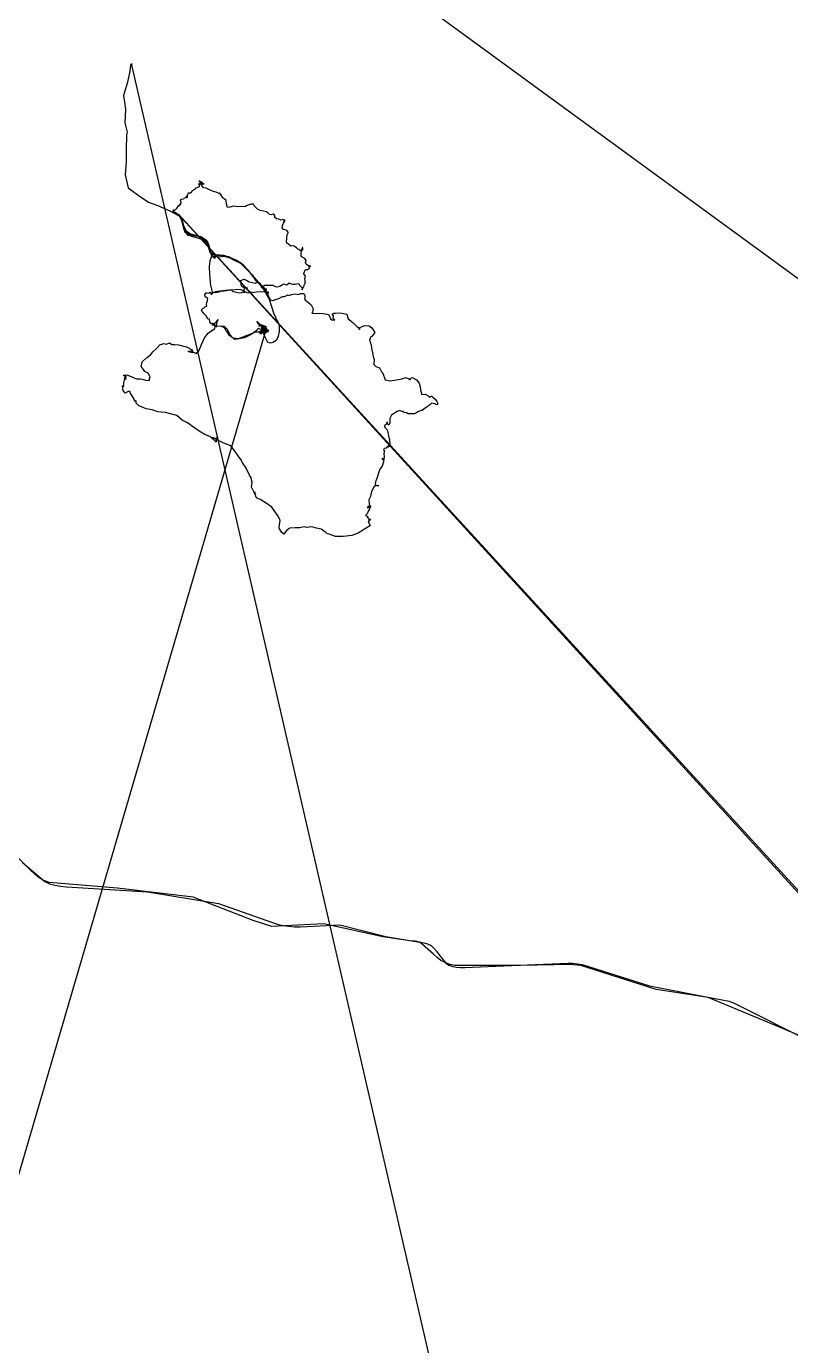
# Model space of a CAD drawing. Extents: x 533996 to 558759, y 1823984 to 1869097.
# Drawn here: x 538545 to 540857, y 1849236 to 1853228 of the extents above; entities that cross this region are included whole.
import ezdxf

# ---------------------------------------------------------------- set-up
doc = ezdxf.new("R2010")
doc.units = 0
for name, color, linetype in [('Default', 7, 'Continuous'), ('Unknown Line Type', 7, 'Continuous'), ('Unknown Point Feature', 7, 'Continuous')]:
    doc.layers.add(name, color=color, linetype=linetype)

# ---------------------------------------------------------------- blocks, each defined once
blk = doc.blocks.new('POINT_DISPLAY')
at = {"layer": 'Default'}
blk.add_line((0, 0), (0, 0), dxfattribs=at)

msp = doc.modelspace()

# ---------------------------------------------------------------- linework, layer by layer
at = {"layer": 'Unknown Line Type'}
for points in [[(536144.3, 1855925), (550089.9, 1845735.2)], [(543099.8, 1834716.4), (538863.4, 1853115), (538863.8, 1853113.1), (538860.3, 1853110.5), (538860.1, 1853109.6), (538858.1, 1853092.4), (538851, 1853058.6), (538839.1, 1853018.4), (538844.8, 1852976.9), (538843.5, 1852936.2), (538849.7, 1852908.1), (538848.3, 1852900.1), (538846.9, 1852853.3), (538847, 1852817.2), (538844.2, 1852778.4), (538853.4, 1852738.8), (538883.1, 1852716.7), (538915.1, 1852695.4), (538942.9, 1852686.1), (538981.5, 1852669.1), (539012.7, 1852651.2), (539024.8, 1852605.3), (539069.9, 1852592.3), (539094.4, 1852568.3), (539099.4, 1852545.7), (539105.9, 1852538.2), (539107.1, 1852538.6), (539142.2, 1852535.4), (539184.3, 1852519.7), (539205.3, 1852501.1), (539234.9, 1852466.9), (539261.3, 1852433.5), (539280, 1852402.2), (539292.8, 1852361.2), (539297.3, 1852349.9), (539298.3, 1852350.1), (539298.6, 1852349), (539300.1, 1852342.4), (539305.8, 1852333.3), (539309.8, 1852322.9), (539310.1, 1852320.4), (539309.7, 1852304.9), (539306.8, 1852290.3), (539301.4, 1852278.4), (539291.7, 1852270.8), (539284.1, 1852269.4), (539276, 1852271), (539267.2, 1852287.8), (539262.3, 1852299.6), (539265.9, 1852302.8), (539263.4, 1852299.1), (539267.6, 1852310.7), (539259.5, 1852319.5), (539263.1, 1852321), (539271.7, 1852318.5), (539255.1, 1852324.8), (539248.3, 1852320.6), (539252, 1852321.7), (539241.9, 1852334.6), (539248.9, 1852326), (539257.9, 1852320.8), (539252.9, 1852324.6), (539246.5, 1852331.4), (539250.9, 1852322.8), (539259.6, 1852322.6), (539259.3, 1852315.1), (539262.6, 1852311.9), (539263.3, 1852311.7), (539255.6, 1852319), (539256.1, 1852318.4), (539256.2, 1852310.9), (539252.7, 1852312), (539247.6, 1852313.9), (539245.9, 1852313.3), (539238.8, 1852305.3), (539228.4, 1852297), (539219.2, 1852292), (539205.3, 1852285), (539183.9, 1852281.1), (539175.4, 1852280.6), (539159.3, 1852292.2), (539152.4, 1852303.2), (539149.2, 1852305.3), (539147.7, 1852311.6), (539144.2, 1852316), (539133.5, 1852321.1), (539120.2, 1852320.1), (539117.8, 1852317.9), (539114.2, 1852327.2), (539113.2, 1852328.2), (539108.6, 1852327.7), (539105.8, 1852329.2), (539105.4, 1852328.9), (539107.1, 1852329.4), (539103.6, 1852329.1), (539099.9, 1852333.4), (539099, 1852342.2), (539092.9, 1852342.9), (539092.1, 1852348.3), (539089.4, 1852352.4), (539083.5, 1852358.1), (539078.8, 1852363.1), (539075.3, 1852366.7), (539075.9, 1852369.9), (539076, 1852371.5), (539080.4, 1852375.3), (539084, 1852376.9), (539085, 1852376.2), (539086.4, 1852380.3), (539090.8, 1852380.8), (539090, 1852387.2), (539091, 1852391.8), (539092.8, 1852397.5), (539093, 1852398.8), (539093.9, 1852404.8), (539085.6, 1852409.2), (539085.1, 1852416.2), (539089.4, 1852421.1), (539092, 1852421.5), (539097.6, 1852420.2), (539101.4, 1852422.5), (539100.4, 1852423), (539100.6, 1852423.2), (539103.8, 1852421.6), (539102.9, 1852417.9), (539106.1, 1852417.3), (539107.3, 1852420.1), (539112.5, 1852423.3), (539117.7, 1852422.3), (539123.3, 1852423.1), (539130.6, 1852425.8), (539134.1, 1852428.5), (539136.7, 1852427.5), (539140.2, 1852428.7), (539146.3, 1852429.7), (539157.5, 1852430.9), (539164.7, 1852430.4), (539170.1, 1852425.1), (539177.1, 1852424.1), (539184.4, 1852423), (539190.7, 1852422), (539196.7, 1852422.7), (539200.3, 1852424.2), (539206.3, 1852422.3), (539205, 1852427.5), (539203.7, 1852431.9), (539205.3, 1852435.7), (539204.4, 1852438.3), (539206.6, 1852436.6), (539210.9, 1852436.7), (539214, 1852436), (539205.1, 1852435.7), (539201.2, 1852438.3), (539197.2, 1852440.9), (539194.5, 1852446.8), (539195.4, 1852454.7), (539192.8, 1852457.7), (539193.1, 1852458.5), (539203.6, 1852462.4), (539213.6, 1852457.5), (539218.8, 1852454.9), (539237.3, 1852450.8), (539244, 1852453.7), (539250.6, 1852452.1), (539267, 1852433), (539269.7, 1852430.1), (539269.7, 1852432.3), (539268.8, 1852434.5), (539270.2, 1852433.2), (539269.6, 1852429.3), (539270, 1852429.3), (539271.1, 1852432.5), (539268.2, 1852432.6), (539271.2, 1852424.1), (539282.6, 1852400), (539290.3, 1852398.5), (539299, 1852401.1), (539309.2, 1852404.3), (539316, 1852408), (539320.1, 1852410), (539325.7, 1852410.9), (539331.8, 1852413.4), (539335.5, 1852415.4), (539340.3, 1852413.8), (539347.4, 1852416.9), (539351.6, 1852417.7), (539358.6, 1852418.6), (539368.7, 1852416.5), (539374.3, 1852419.5), (539384, 1852419.8), (539388.4, 1852411.9), (539386.2, 1852405.9), (539388.4, 1852399.2), (539393.6, 1852396.4), (539407.1, 1852385.4), (539412.6, 1852373.6), (539410.8, 1852363.5), (539409.1, 1852359.6), (539422.4, 1852359.4), (539430.2, 1852359.5), (539443.1, 1852359.3), (539455.4, 1852356.5), (539460.2, 1852355), (539465.4, 1852343.1), (539469.2, 1852339.6), (539477.7, 1852339.1), (539473.3, 1852342.8), (539474.2, 1852352.2), (539469.9, 1852356.9), (539474.9, 1852360.5), (539481.4, 1852359.9), (539491.8, 1852360.9), (539500.7, 1852360.2), (539514.9, 1852356.5), (539518.7, 1852342.8), (539526.7, 1852336.8), (539533.5, 1852330.6), (539544.6, 1852320.1), (539546.1, 1852318.4), (539553.5, 1852313.7), (539551.8, 1852310.3), (539553.8, 1852317), (539563.9, 1852320.4), (539568, 1852322.5), (539582.4, 1852321.4), (539590.4, 1852315.3), (539599.5, 1852301.5), (539590.9, 1852290.7), (539587, 1852288.3), (539586.3, 1852286.2), (539583.5, 1852278.7), (539585.6, 1852271.5), (539585.2, 1852270), (539588.5, 1852264.5), (539588.7, 1852254.2), (539592.1, 1852239.7), (539594.2, 1852229.2), (539596.7, 1852219.9), (539596.1, 1852204.5), (539602.5, 1852199.1), (539613.6, 1852194.3), (539618.9, 1852182.7), (539623.1, 1852178.9), (539630.4, 1852157.9), (539645.2, 1852155.1), (539664.8, 1852158.4), (539680.8, 1852160.8), (539693.4, 1852165.3), (539702.1, 1852161.7), (539707.4, 1852157.8), (539704.6, 1852161.7), (539712.2, 1852164.9), (539725.2, 1852158.3), (539733.2, 1852148.3), (539736.7, 1852137.3), (539736.9, 1852127.7), (539740.8, 1852113.5), (539751.1, 1852114.5), (539759.6, 1852110.9), (539764.4, 1852105.9), (539770.8, 1852109), (539771.3, 1852109.3), (539774.3, 1852105.4), (539781.7, 1852100), (539787, 1852093.1), (539789.6, 1852086.6), (539787.1, 1852082.9), (539783.9, 1852084.1), (539781.5, 1852085.8), (539775.5, 1852086.3), (539770.7, 1852087.8), (539765.9, 1852083), (539763.9, 1852082.4), (539763.4, 1852081.4), (539760.6, 1852078.5), (539750.9, 1852072.8), (539742.5, 1852065.3), (539738.8, 1852065.5), (539731.5, 1852062.3), (539723, 1852057.6), (539719.6, 1852055.4), (539713.7, 1852055), (539699.9, 1852055.6), (539695.1, 1852058.8), (539686.8, 1852059.6), (539685.2, 1852063.4), (539682.3, 1852061.3), (539675.1, 1852065.4), (539667.2, 1852062.4), (539658.2, 1852057.7), (539650, 1852050.9), (539644.6, 1852041.6), (539644.4, 1852028.4), (539643.3, 1852025.3), (539641.9, 1852021.5), (539638.3, 1852023.9), (539635.6, 1852026.1), (539636.2, 1852029.8), (539637.1, 1852031.4), (539634.5, 1852026.3), (539633.4, 1852023.6), (539630.9, 1852021.5), (539628.2, 1852020.6), (539629.4, 1852021), (539628.5, 1852015.8), (539636.7, 1852007), (539639.4, 1851995), (539640.8, 1851988.6), (539643.9, 1851975.4), (539644.2, 1851961.5), (539642, 1851956.8), (539639.5, 1851954.1), (539637.6, 1851957.8), (539640.6, 1851954.1), (539640, 1851955.3), (539639.6, 1851958.2), (539639.1, 1851956.1), (539637.8, 1851955.6), (539635.4, 1851954.3), (539633.5, 1851952), (539626.9, 1851950.2), (539625.7, 1851946.7), (539627.9, 1851944.5), (539626.7, 1851935.2), (539627.4, 1851925.5), (539626.6, 1851918.8), (539624.8, 1851919.8), (539622.9, 1851915.3), (539623.2, 1851918), (539620.5, 1851920.6), (539621.5, 1851919.9), (539623.6, 1851917.9), (539623.1, 1851920), (539623.4, 1851917.1), (539626.6, 1851917.8), (539625.8, 1851910), (539621.3, 1851897.1), (539614.7, 1851888.4), (539610.1, 1851875.5), (539606.2, 1851863), (539601.9, 1851852.3), (539600, 1851844.5), (539601.2, 1851840.3), (539599.8, 1851840.5), (539601.9, 1851839.9), (539606.4, 1851838.3), (539610.9, 1851837.3), (539607, 1851838.5), (539600.2, 1851837), (539600, 1851838.1), (539598.3, 1851836.4), (539597.6, 1851836.6), (539597.1, 1851836), (539589.4, 1851820), (539586.3, 1851805.5), (539581.5, 1851795.2), (539581.6, 1851783.6), (539583.5, 1851776.4), (539580.5, 1851776.1), (539587, 1851773.8), (539587.1, 1851775.8), (539582.3, 1851775.6), (539575.5, 1851772.2), (539583.2, 1851771.4), (539584.5, 1851775.3), (539583.8, 1851774.2), (539583, 1851766.7), (539579.4, 1851760.4), (539575.8, 1851752.4), (539571.1, 1851747.3), (539577.6, 1851744.9), (539575.9, 1851741.3), (539579.6, 1851739.6), (539581.6, 1851732.8), (539583.7, 1851733.6), (539585.5, 1851734.5), (539584.9, 1851734.6), (539580.9, 1851736.9), (539582.2, 1851737), (539585.8, 1851736.2), (539581.4, 1851730.9), (539579.2, 1851729.4), (539583.2, 1851720.2), (539585.7, 1851717.4), (539572.7, 1851709.9), (539567.5, 1851706), (539548.3, 1851694.2), (539529.4, 1851687.6), (539503.5, 1851684.1), (539480.2, 1851684.5), (539461.3, 1851691.4), (539455.5, 1851692.4), (539454.1, 1851693.7), (539451.2, 1851696.3), (539436.8, 1851706.3), (539422.6, 1851709.2), (539408.5, 1851713.2), (539392.3, 1851711.5), (539385.8, 1851713.9), (539372.4, 1851710.2), (539358.3, 1851710.4), (539342, 1851709.3), (539332.2, 1851702.8), (539324, 1851691.1), (539318.3, 1851696.3), (539309.8, 1851709.5), (539311.2, 1851719.3), (539312.7, 1851732.3), (539307, 1851745.6), (539296.8, 1851759.4), (539287.3, 1851773.4), (539270.7, 1851784.8), (539254.2, 1851794.7), (539241.3, 1851801.1), (539237, 1851811.5), (539236.3, 1851813.4), (539238, 1851811), (539235.7, 1851819.4), (539237.6, 1851811.9), (539236.5, 1851812.9), (539238.7, 1851815), (539236.2, 1851811.9), (539238.1, 1851812.8), (539235.2, 1851815.1), (539225.9, 1851833), (539228, 1851848.7), (539223.8, 1851864.2), (539220.2, 1851869.9), (539212.5, 1851887.3), (539207.2, 1851895.9), (539200.4, 1851905.6), (539194.6, 1851916.5), (539188.3, 1851925.2), (539177, 1851941.6), (539163.5, 1851958.3), (539150.3, 1851963.7), (539149.3, 1851963.7), (539136.3, 1851969.3), (539119.6, 1851977.3), (539108, 1851983.2), (539107.3, 1851984.5), (539118, 1851980.7), (539123.2, 1851985.7), (539123.1, 1851979.9), (539119.3, 1851975.8), (539119, 1851969.4), (539117.9, 1851971.1), (539102.3, 1851985.9), (539084.6, 1851993.3), (539068, 1852003.2), (539050.3, 1852015.2), (539032.7, 1852028.2), (539016.3, 1852036.2), (539000.2, 1852050.3), (538981, 1852055.7), (538966, 1852059.9), (538952.7, 1852060.2), (538943.2, 1852061.8), (538925.9, 1852067.4), (538908, 1852071), (538893.9, 1852076.4), (538885.6, 1852079.7), (538877.5, 1852087.9), (538877.4, 1852093.7), (538875.2, 1852095.4), (538873.4, 1852092.3), (538871.4, 1852099.4), (538865.4, 1852109.5), (538860.2, 1852116.9), (538857.8, 1852122.9), (538853.4, 1852123.2), (538844.6, 1852117.9), (538838.3, 1852125.8), (538836.5, 1852140.1), (538839.3, 1852140.2), (538839.4, 1852137), (538840.1, 1852149.5), (538842.3, 1852157.7), (538844.6, 1852169.5), (538845.8, 1852159.7), (538844.8, 1852160.1), (538847, 1852169), (538844.4, 1852171), (538838.3, 1852171), (538849.6, 1852172.9), (538867.1, 1852166.6), (538873.6, 1852163), (538878.9, 1852161.6), (538890.7, 1852161.7), (538895.6, 1852160.5), (538906.1, 1852157), (538916.2, 1852156.4), (538918.8, 1852160.2), (538917.1, 1852158.6), (538919.3, 1852167), (538913.8, 1852178.1), (538903.4, 1852183.5), (538899.5, 1852190), (538892.7, 1852199), (538895.3, 1852212.4), (538908.6, 1852224.6), (538910.9, 1852225.4), (538921.5, 1852234.7), (538928.2, 1852242.8), (538939.2, 1852253.4), (538948.9, 1852264.6), (538960.9, 1852268), (538969.3, 1852266.5), (538978.5, 1852269.8), (538985.6, 1852265.5), (538994.5, 1852265), (539005.5, 1852264.3), (539028.5, 1852258.3), (539029.4, 1852257.8), (539046.4, 1852248.8), (539047.8, 1852240.2), (539035.5, 1852243), (539035.6, 1852244.6), (539043.8, 1852246.1), (539057.4, 1852237.6), (539066.1, 1852244.8), (539068.2, 1852248), (539074.8, 1852265.5), (539084.1, 1852285.2), (539095.5, 1852299.3), (539099.4, 1852302.4), (539114.8, 1852313.1), (539116.5, 1852321.8), (539107.6, 1852324.3), (539115, 1852330.2), (539125.6, 1852341), (539120.9, 1852333), (539119.8, 1852324.1), (539122.1, 1852321.4), (539143.7, 1852320.2), (539152.2, 1852311.2), (539160, 1852296.7), (539170.1, 1852285.8), (539188.2, 1852283.8), (539199.5, 1852288.1), (539224, 1852297.5), (539238.4, 1852303.5), (539250.7, 1852303), (539256.4, 1852301.8), (539268, 1852314.5), (539265.8, 1852307.4), (539264.6, 1852301.5), (539263.6, 1852303.5), (539266.3, 1852304.3), (539271.7, 1852302.3), (539269, 1852300.4), (539259.2, 1852304.8), (539248.1, 1852303.2), (539254.8, 1852306.8), (539255, 1852304.7), (539256.4, 1852310.4), (539264, 1852310.7), (539260.8, 1852304.5), (539257.7, 1852303.4), (539256.4, 1852299.1), (539263.8, 1852308.2), (539263.5, 1852304.3), (539259.6, 1852302.1), (539258.5, 1852306.6), (539261.9, 1852310.7), (539259.4, 1852305.1), (539253.6, 1852296.5), (539252.7, 1852299.8), (539255.1, 1852300.6), (539264.4, 1852305.9), (539260.8, 1852309.6), (539263, 1852307.8), (539261.7, 1852304.8), (539265.9, 1852303.7), (539275.9, 1852310.6), (539273.7, 1852307), (539277.2, 1852307.3), (539273.5, 1852302.7), (539266.1, 1852306.7), (539268.3, 1852306.1), (539268, 1852309.8), (539271.1, 1852312.6), (539272, 1852306.3), (539269.2, 1852312.6), (539272, 1852315.2), (539267.1, 1852314.4), (539266.2, 1852313), (539264.6, 1852312.1), (539264.7, 1852310.9), (539265.1, 1852311.6), (539266.2, 1852313.1), (539263.8, 1852317.1), (539271.7, 1852315.5), (539266.8, 1852310.8), (539268.4, 1852311), (539264.2, 1852309.4), (539262.3, 1852319.8), (539268.2, 1852300.9), (539263.3, 1852305.8), (539265, 1852305.6), (539258.7, 1852301), (539265.5, 1852298.8), (539259.8, 1852302.5), (539263.5, 1852309), (539259.9, 1852312.3), (539263, 1852306.3), (539268, 1852301.5), (539269, 1852308.7), (539270, 1852310.9), (539271.8, 1852312.8), (539270.5, 1852312.9), (539269.5, 1852312.3), (539277.1, 1852306.8), (539268.3, 1852315.4), (539269.5, 1852310), (535443.4, 1839235.5)], [(551357.7, 1839129.4), (539007.3, 1852656.4), (539016.4, 1852643.7), (539017.2, 1852638.8), (539018.1, 1852632.4), (539020.3, 1852625.6), (539022.1, 1852614.2), (539032.6, 1852596.5), (539031.6, 1852597.4), (539039.7, 1852594.6), (539048.2, 1852591.8), (539055.6, 1852590.3), (539057.2, 1852589.6), (539072.4, 1852585.4), (539074.4, 1852586), (539087.6, 1852580.7), (539085.8, 1852581.7), (539095.8, 1852567.9), (539099.9, 1852553.8), (539104.6, 1852535.4), (539106.1, 1852534), (539112.5, 1852527.1), (539117.1, 1852527.3), (539112.2, 1852531.2), (539109.1, 1852532.2), (539113.6, 1852531.4), (539116.3, 1852532.7), (539128.2, 1852530.3), (539134.2, 1852531.4), (539143.9, 1852532.1), (539163.6, 1852526.6), (539165.6, 1852524.9), (539175.4, 1852519.3), (539193.3, 1852510.9), (539196.3, 1852508.6), (539203.7, 1852500), (539209, 1852495.2), (539214.7, 1852489.2), (539228.4, 1852475.6), (539232.4, 1852470), (539237.6, 1852464.4), (539251.8, 1852450.1), (539252.7, 1852448.4), (539253.4, 1852444.4), (539255.4, 1852441), (539255.2, 1852437.6), (539261.6, 1852436.4), (539265.2, 1852429.5), (539270.3, 1852420.7), (539269.5, 1852420.1), (539269.4, 1852420.6), (539271.5, 1852420.7), (539275.3, 1852421.5), (539273.5, 1852423), (539272.8, 1852424.3), (539274.7, 1852422.7), (539278.6, 1852421.3), (539275.1, 1852423.3), (539274.7, 1852423.4), (539267.4, 1852427.5), (539263.9, 1852439.4), (539264.6, 1852444.1), (539264.8, 1852444.4), (539270.6, 1852444.9), (539281.9, 1852444.3), (539284, 1852445), (539290.5, 1852444.6), (539300.5, 1852439.9), (539308.6, 1852440.9), (539313.8, 1852443), (539318.2, 1852446), (539320.9, 1852446.6), (539323.2, 1852448.3), (539326.3, 1852447.4), (539329.1, 1852446.3), (539331.7, 1852445.4), (539333.1, 1852446.2), (539340.1, 1852452.1), (539346.6, 1852449.2), (539351.4, 1852447.3), (539357.9, 1852447.7), (539362.1, 1852449.1), (539369.5, 1852449.5), (539369.4, 1852449.4), (539370.8, 1852447.2), (539371.1, 1852445.1), (539380.7, 1852436), (539379.5, 1852431.1), (539380, 1852434.7), (539383.4, 1852438.4), (539384.7, 1852439.3), (539386.8, 1852447.6), (539388.6, 1852449.9), (539388.5, 1852456.4), (539388.3, 1852456.8), (539388.1, 1852456.6), (539388.3, 1852457.6), (539387.2, 1852465.7), (539388.8, 1852467), (539389.7, 1852470.6), (539389.4, 1852471.7), (539384.4, 1852479.1), (539384.9, 1852479.9), (539386.3, 1852486), (539389.7, 1852492.3), (539390.6, 1852492.1), (539396.3, 1852492.3), (539399, 1852493.7), (539400.5, 1852494.7), (539401.9, 1852495.3), (539400.2, 1852502.3), (539404.1, 1852501.5), (539404.3, 1852501.5), (539404.4, 1852503), (539402.2, 1852502.5), (539398.1, 1852503.3), (539391, 1852508.6), (539389.9, 1852512.9), (539391.8, 1852519.8), (539387, 1852525.6), (539385.6, 1852526.6), (539378.7, 1852530.8), (539376.3, 1852533), (539376.1, 1852541.6), (539377.3, 1852548.9), (539377.4, 1852551.6), (539381.3, 1852559), (539379.9, 1852558.2), (539380.2, 1852555.2), (539380.1, 1852550.8), (539374.2, 1852549.1), (539370.3, 1852552.2), (539366.7, 1852553.7), (539363.7, 1852556.3), (539357.7, 1852561.6), (539353.5, 1852563.4), (539344.8, 1852562.5), (539339.5, 1852568.2), (539335.4, 1852570.6), (539331.6, 1852575.1), (539332.8, 1852588.3), (539333.9, 1852596.6), (539336.8, 1852603.5), (539337.1, 1852604.7), (539332.9, 1852610.3), (539328.1, 1852612.6), (539323.4, 1852613.5), (539319.4, 1852618.2), (539319.9, 1852625), (539323, 1852632.1), (539327.4, 1852638.4), (539326.5, 1852642.1), (539325.2, 1852638.3), (539323.4, 1852635), (539324.1, 1852636.6), (539325.4, 1852638.5), (539325, 1852641.1), (539323.8, 1852643), (539315.1, 1852641.5), (539314.9, 1852641.5), (539309, 1852644.3), (539301.8, 1852645.9), (539296, 1852650.5), (539297.4, 1852653.4), (539295, 1852657.7), (539294.7, 1852659.6), (539291.5, 1852659.7), (539286.6, 1852657.8), (539280.2, 1852658.6), (539276.3, 1852662.7), (539271.2, 1852666.5), (539262.9, 1852668.5), (539252.2, 1852671), (539243.9, 1852674.3), (539233.9, 1852684.6), (539232.4, 1852690), (539225.3, 1852689.8), (539213.2, 1852685.4), (539208.2, 1852682.8), (539188, 1852682.1), (539171.8, 1852683.8), (539160.9, 1852680.8), (539153.9, 1852679.7), (539150.3, 1852691.3), (539149.3, 1852701), (539139.7, 1852708.6), (539133.4, 1852719.2), (539129.6, 1852724.2), (539127.5, 1852722.5), (539127.3, 1852722.2), (539119.1, 1852726.2), (539107.9, 1852729.4), (539093.6, 1852736.4), (539088.9, 1852737.9), (539081.4, 1852739.2), (539075, 1852748.1), (539071.7, 1852752.5), (539066, 1852750.8), (539078.1, 1852754.9), (539074.4, 1852753.1), (539072.2, 1852756.5), (539075.2, 1852756.5), (539075.9, 1852757.4), (539070.9, 1852755.9), (539067.7, 1852761), (539075.9, 1852752.9), (539070.2, 1852752), (539082.7, 1852750), (539079.9, 1852752.4), (539077.8, 1852750.7), (539067.7, 1852748.9), (539067.7, 1852742.6), (539055.8, 1852737.7), (539055.9, 1852735.1), (539047.2, 1852729.8), (539043.2, 1852723.4), (539034.9, 1852723.3), (539032.8, 1852718.3), (539030, 1852713.5), (539029.1, 1852714.7), (539031.4, 1852709.4), (539029.1, 1852709.5), (539033.7, 1852712.3), (539029.2, 1852711.5), (539027.4, 1852709.8), (539021.7, 1852707), (539020.6, 1852704.6), (539012.9, 1852703.6), (539010, 1852700.6), (539011.8, 1852699.3), (539012, 1852692.8), (539009.9, 1852687.7), (539007.6, 1852684.1), (539006.7, 1852684.6), (539008.3, 1852686.5), (539003.2, 1852682.4), (538997.8, 1852674.9), (538991.8, 1852670), (538991.2, 1852670.7), (538989.7, 1852671.6), (538989, 1852671.2), (538990.7, 1852671.4), (538990.6, 1852671.6), (538990.7, 1852671.4), (538990.3, 1852673), (538989.7, 1852672.7), (538989.3, 1852672), (538988.4, 1852670.1), (538988.2, 1852669.1), (538994.2, 1852665.8), (538997.9, 1852664), (539007.2, 1852655), (539014.9, 1852639.9), (539019.9, 1852626.6), (539028.3, 1852608.9), (539044.8, 1852598), (539068.3, 1852593.1), (539091.6, 1852579.2), (539099.9, 1852552.9), (539105.9, 1852534.6), (539099.9, 1852518.5), (539098.3, 1852501.2), (539098.9, 1852477), (539101.4, 1852453.6), (539102.3, 1852442.5), (539103.9, 1852439.1), (539104.7, 1852431.3), (539106.9, 1852423.7), (539108.4, 1852421.2), (539117.8, 1852425.5), (539118.4, 1852425.8), (539122.9, 1852426.2), (539135.4, 1852427.6), (539143.9, 1852428), (539161.8, 1852430.6), (539176.3, 1852432.1), (539184.8, 1852432.5), (539194.3, 1852431.7), (539204.8, 1852425.4), (539211.8, 1852422.7), (539217.1, 1852422), (539223.7, 1852424.8), (539229.3, 1852422.9), (539233, 1852423.2), (539241.7, 1852424.6), (539252.1, 1852425.5), (539267.1, 1852424.1), (539267.9, 1852424.9), (539260.6, 1852439), (539244.3, 1852454.3), (539240.2, 1852457.7), (539232.3, 1852469.8), (539226.5, 1852476.9), (539219.5, 1852487.5), (539211.9, 1852493.9), (539201.7, 1852504.9), (539192.7, 1852511.9), (539189.4, 1852513.9), (539175.5, 1852521.4), (539157.3, 1852530.1), (539135.3, 1852533.2), (539113.9, 1852535.7), (539102.7, 1852543), (539097.4, 1852557), (539092.9, 1852570), (539090, 1852580.3), (539072.9, 1852590.7), (539049.9, 1852594.1), (539039.1, 1852597.3), (539029.3, 1852602.1), (539022.7, 1852612.9), (539018.8, 1852627.9), (539014.7, 1852645.1), (539005.5, 1852659.4), (539005.1, 1852659.7), (551571.7, 1838939.3)], [(541015, 1850118.9), (540810.9, 1850205), (540607.1, 1850289.4), (540449.9, 1850313.5), (540222.1, 1850385.7), (540188.8, 1850389.5), (540039.7, 1850385.9), (539841.4, 1850385.6), (539826.2, 1850388.8), (539812.1, 1850394.7), (539799.1, 1850401.5), (539787.2, 1850410.5), (539776.4, 1850420.8), (539735.1, 1850456.4), (539721.3, 1850459.6), (539705.7, 1850460.7), (539623.2, 1850472.7), (539444.7, 1850512.3), (539287.9, 1850504.4), (539230.8, 1850522.7), (539049.3, 1850592.9), (538820.5, 1850620.2), (538613.8, 1850637.3), (538598.1, 1850643.2), (538583.8, 1850651.4), (538570.5, 1850662.6), (538557.6, 1850674.7), (538407.2, 1850824.9)], [(538533.2, 1850697.9), (538601, 1850639.9), (538615.4, 1850632.9), (538631.4, 1850628.9), (538648.3, 1850626.4), (538665.7, 1850624.5), (538683.6, 1850623.1), (538911.8, 1850609.2), (539126.3, 1850573.8), (539307.1, 1850509.7), (539323, 1850506.8), (539339.4, 1850504.7), (539356.3, 1850503.5), (539373.5, 1850503.4), (539492.9, 1850509), (539632.6, 1850474.3), (539747.3, 1850454.7), (539758.9, 1850451.9), (539769.3, 1850446.4), (539777.8, 1850438.7), (539785.7, 1850429.2), (539792.7, 1850419.3), (539814.1, 1850392.8), (539823.4, 1850386.8), (539834.7, 1850383.3), (539846.6, 1850380.9), (539858.6, 1850379.8), (539871.3, 1850380.1), (540012.8, 1850386), (540183, 1850393.3), (540197.4, 1850393), (540211.7, 1850391.5), (540225.9, 1850388.9), (540429.6, 1850324.5), (540586.5, 1850294.8), (540671.2, 1850278.3), (540688.3, 1850271.2), (540921.2, 1850154.1)]]:
    msp.add_lwpolyline(points, dxfattribs=at)

# ---------------------------------------------------------------- block references
at = {"layer": 'Unknown Point Feature', "xscale": 0.1, "yscale": 0.10000000000000002}
for p in [(538860.1, 1853109.6), (538860.3, 1853110.5), (538863.4, 1853115), (538863.8, 1853113.1), (538858.1, 1853092.4), (538851, 1853058.6), (538839.1, 1853018.4), (538844.8, 1852976.9), (538843.5, 1852936.2), (538849.7, 1852908.1), (538848.3, 1852900.1), (538846.9, 1852853.3), (538847, 1852817.2), (538844.2, 1852778.4), (539066, 1852750.8), (539067.7, 1852761), (539067.7, 1852748.9), (539070.2, 1852752), (539070.9, 1852755.9), (539071.7, 1852752.5), (539072.2, 1852756.5), (539074.4, 1852753.1), (539075, 1852748.1), (539075.2, 1852756.5), (539075.9, 1852757.4), (539075.9, 1852752.9), (539077.8, 1852750.7), (539078.1, 1852754.9), (539079.9, 1852752.4), (539082.7, 1852750), (538853.4, 1852738.8), (538883.1, 1852716.7), (539012.9, 1852703.6), (539020.6, 1852704.6), (539021.7, 1852707), (539027.4, 1852709.8), (539029.1, 1852714.7), (539029.1, 1852709.5), (539029.2, 1852711.5), (539030, 1852713.5), (539031.4, 1852709.4), (539032.8, 1852718.3), (539033.7, 1852712.3), (539034.9, 1852723.3), (539043.2, 1852723.4), (539047.2, 1852729.8), (539055.8, 1852737.7), (539055.9, 1852735.1), (539067.7, 1852742.6), (539081.4, 1852739.2), (539088.9, 1852737.9), (539093.6, 1852736.4), (539107.9, 1852729.4), (539119.1, 1852726.2), (539127.3, 1852722.2), (539127.5, 1852722.5), (539129.6, 1852724.2), (539133.4, 1852719.2), (539139.7, 1852708.6), (538915.1, 1852695.4), (538942.9, 1852686.1), (538981.5, 1852669.1), (538988.2, 1852669.1), (538988.4, 1852670.1), (538989, 1852671.2), (538989.3, 1852672), (538989.7, 1852672.7), (538989.7, 1852671.6), (538990.3, 1852673), (538990.6, 1852671.6), (538990.7, 1852671.4), (538990.7, 1852671.4), (538991.2, 1852670.7), (538991.8, 1852670), (538994.2, 1852665.8), (538997.8, 1852674.9), (538997.9, 1852664), (539003.2, 1852682.4), (539006.7, 1852684.6), (539007.6, 1852684.1), (539008.3, 1852686.5), (539009.9, 1852687.7), (539010, 1852700.6), (539011.8, 1852699.3), (539012, 1852692.8), (539149.3, 1852701), (539150.3, 1852691.3), (539153.9, 1852679.7), (539160.9, 1852680.8), (539171.8, 1852683.8), (539188, 1852682.1), (539208.2, 1852682.8), (539213.2, 1852685.4), (539225.3, 1852689.8), (539232.4, 1852690), (539233.9, 1852684.6), (539243.9, 1852674.3), (539252.2, 1852671), (539262.9, 1852668.5), (539271.2, 1852666.5), (539005.1, 1852659.7), (539005.5, 1852659.4), (539007.2, 1852655), (539007.3, 1852656.4), (539012.7, 1852651.2), (539014.7, 1852645.1), (539014.9, 1852639.9), (539016.4, 1852643.7), (539017.2, 1852638.8), (539018.1, 1852632.4), (539018.8, 1852627.9), (539019.9, 1852626.6), (539020.3, 1852625.6), (539276.3, 1852662.7), (539280.2, 1852658.6), (539286.6, 1852657.8), (539291.5, 1852659.7), (539294.7, 1852659.6), (539295, 1852657.7), (539296, 1852650.5), (539297.4, 1852653.4), (539301.8, 1852645.9), (539309, 1852644.3), (539314.9, 1852641.5), (539315.1, 1852641.5), (539319.9, 1852625), (539323, 1852632.1), (539323.4, 1852635), (539323.8, 1852643), (539324.1, 1852636.6), (539325, 1852641.1), (539325.2, 1852638.3), (539325.4, 1852638.5), (539326.5, 1852642.1), (539327.4, 1852638.4), (539022.1, 1852614.2), (539022.7, 1852612.9), (539024.8, 1852605.3), (539028.3, 1852608.9), (539029.3, 1852602.1), (539031.6, 1852597.4), (539032.6, 1852596.5), (539039.1, 1852597.3), (539039.7, 1852594.6), (539044.8, 1852598), (539048.2, 1852591.8), (539049.9, 1852594.1), (539055.6, 1852590.3), (539057.2, 1852589.6), (539068.3, 1852593.1), (539069.9, 1852592.3), (539072.4, 1852585.4), (539072.9, 1852590.7), (539074.4, 1852586), (539319.4, 1852618.2), (539323.4, 1852613.5), (539328.1, 1852612.6), (539332.8, 1852588.3), (539332.9, 1852610.3), (539333.9, 1852596.6), (539336.8, 1852603.5), (539337.1, 1852604.7), (539085.8, 1852581.7), (539087.6, 1852580.7), (539090, 1852580.3), (539091.6, 1852579.2), (539092.9, 1852570), (539094.4, 1852568.3), (539095.8, 1852567.9), (539097.4, 1852557), (539099.4, 1852545.7), (539099.9, 1852553.8), (539099.9, 1852552.9), (539331.6, 1852575.1), (539335.4, 1852570.6), (539339.5, 1852568.2), (539344.8, 1852562.5), (539353.5, 1852563.4), (539357.7, 1852561.6), (539363.7, 1852556.3), (539366.7, 1852553.7), (539370.3, 1852552.2), (539374.2, 1852549.1), (539377.3, 1852548.9), (539377.4, 1852551.6), (539379.9, 1852558.2), (539380.1, 1852550.8), (539380.2, 1852555.2), (539381.3, 1852559), (539099.9, 1852518.5), (539102.7, 1852543), (539104.6, 1852535.4), (539105.9, 1852538.2), (539105.9, 1852534.6), (539106.1, 1852534), (539107.1, 1852538.6), (539109.1, 1852532.2), (539112.2, 1852531.2), (539112.5, 1852527.1), (539113.6, 1852531.4), (539113.9, 1852535.7), (539116.3, 1852532.7), (539117.1, 1852527.3), (539128.2, 1852530.3), (539134.2, 1852531.4), (539135.3, 1852533.2), (539142.2, 1852535.4), (539143.9, 1852532.1), (539157.3, 1852530.1), (539163.6, 1852526.6), (539165.6, 1852524.9), (539175.4, 1852519.3), (539175.5, 1852521.4), (539184.3, 1852519.7), (539189.4, 1852513.9), (539192.7, 1852511.9), (539193.3, 1852510.9), (539196.3, 1852508.6), (539201.7, 1852504.9), (539376.1, 1852541.6), (539376.3, 1852533), (539378.7, 1852530.8), (539385.6, 1852526.6), (539387, 1852525.6), (539389.9, 1852512.9), (539391, 1852508.6), (539391.8, 1852519.8), (539098.3, 1852501.2), (539098.9, 1852477), (539203.7, 1852500), (539205.3, 1852501.1), (539209, 1852495.2), (539211.9, 1852493.9), (539214.7, 1852489.2), (539219.5, 1852487.5), (539226.5, 1852476.9), (539228.4, 1852475.6), (539232.3, 1852469.8), (539232.4, 1852470), (539234.9, 1852466.9), (539237.6, 1852464.4), (539384.4, 1852479.1), (539384.9, 1852479.9), (539386.3, 1852486), (539387.2, 1852465.7), (539388.8, 1852467), (539389.4, 1852471.7), (539389.7, 1852492.3), (539389.7, 1852470.6), (539390.6, 1852492.1), (539396.3, 1852492.3), (539398.1, 1852503.3), (539399, 1852493.7), (539400.2, 1852502.3), (539400.5, 1852494.7), (539401.9, 1852495.3), (539402.2, 1852502.5), (539404.1, 1852501.5), (539404.3, 1852501.5), (539404.4, 1852503), (539101.4, 1852453.6), (539102.3, 1852442.5), (539103.9, 1852439.1), (539104.7, 1852431.3), (539106.9, 1852423.7), (539117.8, 1852425.5), (539118.4, 1852425.8), (539122.9, 1852426.2), (539130.6, 1852425.8), (539134.1, 1852428.5), (539135.4, 1852427.6), (539136.7, 1852427.5), (539140.2, 1852428.7), (539143.9, 1852428), (539146.3, 1852429.7), (539157.5, 1852430.9), (539161.8, 1852430.6), (539164.7, 1852430.4), (539170.1, 1852425.1), (539176.3, 1852432.1), (539177.1, 1852424.1), (539184.8, 1852432.5), (539192.8, 1852457.7), (539193.1, 1852458.5), (539194.3, 1852431.7), (539194.5, 1852446.8), (539195.4, 1852454.7), (539197.2, 1852440.9), (539200.3, 1852424.2), (539201.2, 1852438.3), (539203.6, 1852462.4), (539203.7, 1852431.9), (539204.4, 1852438.3), (539204.8, 1852425.4), (539205, 1852427.5), (539205.1, 1852435.7), (539205.3, 1852435.7), (539206.6, 1852436.6), (539210.9, 1852436.7), (539213.6, 1852457.5), (539214, 1852436), (539218.8, 1852454.9), (539223.7, 1852424.8), (539237.3, 1852450.8), (539240.2, 1852457.7), (539241.7, 1852424.6), (539244, 1852453.7), (539244.3, 1852454.3), (539250.6, 1852452.1), (539251.8, 1852450.1), (539252.1, 1852425.5), (539252.7, 1852448.4), (539253.4, 1852444.4), (539255.2, 1852437.6), (539255.4, 1852441), (539260.6, 1852439), (539261.3, 1852433.5), (539261.6, 1852436.4), (539263.9, 1852439.4), (539264.6, 1852444.1), (539264.8, 1852444.4), (539265.2, 1852429.5), (539267, 1852433), (539267.1, 1852424.1), (539267.4, 1852427.5), (539267.9, 1852424.9), (539268.2, 1852432.6), (539268.8, 1852434.5), (539269.6, 1852429.3), (539269.7, 1852432.3), (539269.7, 1852430.1), (539270, 1852429.3), (539270.2, 1852433.2), (539270.6, 1852444.9), (539271.1, 1852432.5), (539271.2, 1852424.1), (539272.8, 1852424.3), (539281.9, 1852444.3), (539284, 1852445), (539290.5, 1852444.6), (539300.5, 1852439.9), (539308.6, 1852440.9), (539313.8, 1852443), (539318.2, 1852446), (539320.9, 1852446.6), (539323.2, 1852448.3), (539326.3, 1852447.4), (539329.1, 1852446.3), (539331.7, 1852445.4), (539333.1, 1852446.2), (539340.1, 1852452.1), (539346.6, 1852449.2), (539351.4, 1852447.3), (539357.9, 1852447.7), (539362.1, 1852449.1), (539369.4, 1852449.4), (539369.5, 1852449.5), (539370.8, 1852447.2), (539371.1, 1852445.1), (539379.5, 1852431.1), (539380, 1852434.7), (539380.7, 1852436), (539383.4, 1852438.4), (539384.7, 1852439.3), (539386.8, 1852447.6), (539388.1, 1852456.6), (539388.3, 1852457.6), (539388.3, 1852456.8), (539388.5, 1852456.4), (539388.6, 1852449.9), (539085.1, 1852416.2), (539085.6, 1852409.2), (539089.4, 1852421.1), (539090, 1852387.2), (539091, 1852391.8), (539092, 1852421.5), (539092.8, 1852397.5), (539093, 1852398.8), (539093.9, 1852404.8), (539097.6, 1852420.2), (539100.4, 1852423), (539100.6, 1852423.2), (539101.4, 1852422.5), (539102.9, 1852417.9), (539103.8, 1852421.6), (539106.1, 1852417.3), (539107.3, 1852420.1), (539108.4, 1852421.2), (539112.5, 1852423.3), (539117.7, 1852422.3), (539123.3, 1852423.1), (539184.4, 1852423), (539190.7, 1852422), (539196.7, 1852422.7), (539206.3, 1852422.3), (539211.8, 1852422.7), (539217.1, 1852422), (539229.3, 1852422.9), (539233, 1852423.2), (539269.4, 1852420.6), (539269.5, 1852420.1), (539270.3, 1852420.7), (539271.5, 1852420.7), (539273.5, 1852423), (539274.7, 1852423.4), (539274.7, 1852422.7), (539275.1, 1852423.3), (539275.3, 1852421.5), (539278.6, 1852421.3), (539280, 1852402.2), (539282.6, 1852400), (539290.3, 1852398.5), (539299, 1852401.1), (539309.2, 1852404.3), (539316, 1852408), (539320.1, 1852410), (539325.7, 1852410.9), (539331.8, 1852413.4), (539335.5, 1852415.4), (539340.3, 1852413.8), (539347.4, 1852416.9), (539351.6, 1852417.7), (539358.6, 1852418.6), (539368.7, 1852416.5), (539374.3, 1852419.5), (539384, 1852419.8), (539386.2, 1852405.9), (539388.4, 1852411.9), (539388.4, 1852399.2), (539393.6, 1852396.4), (539407.1, 1852385.4), (539075.3, 1852366.7), (539075.9, 1852369.9), (539076, 1852371.5), (539078.8, 1852363.1), (539080.4, 1852375.3), (539083.5, 1852358.1), (539084, 1852376.9), (539085, 1852376.2), (539086.4, 1852380.3), (539089.4, 1852352.4), (539090.8, 1852380.8), (539092.1, 1852348.3), (539292.8, 1852361.2), (539297.3, 1852349.9), (539298.3, 1852350.1), (539298.6, 1852349), (539409.1, 1852359.6), (539410.8, 1852363.5), (539412.6, 1852373.6), (539422.4, 1852359.4), (539430.2, 1852359.5), (539443.1, 1852359.3), (539455.4, 1852356.5), (539460.2, 1852355), (539469.9, 1852356.9), (539474.2, 1852352.2), (539474.9, 1852360.5), (539481.4, 1852359.9), (539491.8, 1852360.9), (539500.7, 1852360.2), (539514.9, 1852356.5), (539092.9, 1852342.9), (539099, 1852342.2), (539099.9, 1852333.4), (539103.6, 1852329.1), (539105.4, 1852328.9), (539105.8, 1852329.2), (539107.1, 1852329.4), (539107.6, 1852324.3), (539108.6, 1852327.7), (539113.2, 1852328.2), (539114.2, 1852327.2), (539114.8, 1852313.1), (539115, 1852330.2), (539116.5, 1852321.8), (539117.8, 1852317.9), (539119.8, 1852324.1), (539120.2, 1852320.1), (539120.9, 1852333), (539122.1, 1852321.4), (539125.6, 1852341), (539133.5, 1852321.1), (539143.7, 1852320.2), (539144.2, 1852316), (539147.7, 1852311.6), (539149.2, 1852305.3), (539152.2, 1852311.2), (539238.8, 1852305.3), (539241.9, 1852334.6), (539245.9, 1852313.3), (539246.5, 1852331.4), (539247.6, 1852313.9), (539248.3, 1852320.6), (539248.9, 1852326), (539250.9, 1852322.8), (539252, 1852321.7), (539252.7, 1852312), (539252.9, 1852324.6), (539254.8, 1852306.8), (539255, 1852304.7), (539255.1, 1852324.8), (539255.6, 1852319), (539256.1, 1852318.4), (539256.2, 1852310.9), (539256.4, 1852310.4), (539257.9, 1852320.8), (539258.5, 1852306.6), (539259.2, 1852304.8), (539259.3, 1852315.1), (539259.4, 1852305.1), (539259.5, 1852319.5), (539259.6, 1852322.6), (539259.9, 1852312.3), (539260.8, 1852309.6), (539260.8, 1852304.5), (539261.7, 1852304.8), (539261.9, 1852310.7), (539262.3, 1852319.8), (539262.6, 1852311.9), (539263, 1852307.8), (539263, 1852306.3), (539263.1, 1852321), (539263.3, 1852311.7), (539263.3, 1852305.8), (539263.5, 1852309), (539263.5, 1852304.3), (539263.8, 1852317.1), (539263.8, 1852308.2), (539264, 1852310.7), (539264.2, 1852309.4), (539264.4, 1852305.9), (539264.6, 1852312.1), (539264.7, 1852310.9), (539265, 1852305.6), (539265.1, 1852311.6), (539265.8, 1852307.4), (539266.1, 1852306.7), (539266.2, 1852313.1), (539266.2, 1852313), (539266.3, 1852304.3), (539266.8, 1852310.8), (539267.1, 1852314.4), (539267.6, 1852310.7), (539268, 1852314.5), (539268, 1852309.8), (539268.3, 1852315.4), (539268.3, 1852306.1), (539268.4, 1852311), (539269, 1852308.7), (539269.2, 1852312.6), (539269.5, 1852312.3), (539269.5, 1852310), (539270, 1852310.9), (539270.5, 1852312.9), (539271.1, 1852312.6), (539271.7, 1852318.5), (539271.7, 1852315.5), (539271.8, 1852312.8), (539272, 1852315.2), (539272, 1852306.3), (539273.7, 1852307), (539275.9, 1852310.6), (539277.1, 1852306.8), (539277.2, 1852307.3), (539300.1, 1852342.4), (539305.8, 1852333.3), (539309.7, 1852304.9), (539309.8, 1852322.9), (539310.1, 1852320.4), (539465.4, 1852343.1), (539469.2, 1852339.6), (539473.3, 1852342.8), (539477.7, 1852339.1), (539518.7, 1852342.8), (539526.7, 1852336.8), (539533.5, 1852330.6), (539544.6, 1852320.1), (539546.1, 1852318.4), (539551.8, 1852310.3), (539553.5, 1852313.7), (539553.8, 1852317), (539563.9, 1852320.4), (539568, 1852322.5), (539582.4, 1852321.4), (539590.4, 1852315.3), (538948.9, 1852264.6), (538960.9, 1852268), (538969.3, 1852266.5), (538978.5, 1852269.8), (538985.6, 1852265.5), (538994.5, 1852265), (539005.5, 1852264.3), (539074.8, 1852265.5), (539084.1, 1852285.2), (539095.5, 1852299.3), (539099.4, 1852302.4), (539152.4, 1852303.2), (539159.3, 1852292.2), (539160, 1852296.7), (539170.1, 1852285.8), (539175.4, 1852280.6), (539183.9, 1852281.1), (539188.2, 1852283.8), (539199.5, 1852288.1), (539205.3, 1852285), (539219.2, 1852292), (539224, 1852297.5), (539228.4, 1852297), (539238.4, 1852303.5), (539248.1, 1852303.2), (539250.7, 1852303), (539252.7, 1852299.8), (539253.6, 1852296.5), (539255.1, 1852300.6), (539256.4, 1852301.8), (539256.4, 1852299.1), (539257.7, 1852303.4), (539258.7, 1852301), (539259.6, 1852302.1), (539259.8, 1852302.5), (539262.3, 1852299.6), (539263.4, 1852299.1), (539263.6, 1852303.5), (539264.6, 1852301.5), (539265.5, 1852298.8), (539265.9, 1852303.7), (539265.9, 1852302.8), (539267.2, 1852287.8), (539268, 1852301.5), (539268.2, 1852300.9), (539269, 1852300.4), (539271.7, 1852302.3), (539273.5, 1852302.7), (539276, 1852271), (539284.1, 1852269.4), (539291.7, 1852270.8), (539301.4, 1852278.4), (539306.8, 1852290.3), (539583.5, 1852278.7), (539585.2, 1852270), (539585.6, 1852271.5), (539586.3, 1852286.2), (539587, 1852288.3), (539588.5, 1852264.5), (539590.9, 1852290.7), (539599.5, 1852301.5), (538908.6, 1852224.6), (538910.9, 1852225.4), (538921.5, 1852234.7), (538928.2, 1852242.8), (538939.2, 1852253.4), (539028.5, 1852258.3), (539029.4, 1852257.8), (539035.5, 1852243), (539035.6, 1852244.6), (539043.8, 1852246.1), (539046.4, 1852248.8), (539047.8, 1852240.2), (539057.4, 1852237.6), (539066.1, 1852244.8), (539068.2, 1852248), (539588.7, 1852254.2), (539592.1, 1852239.7), (539594.2, 1852229.2), (538892.7, 1852199), (538895.3, 1852212.4), (538899.5, 1852190), (539596.1, 1852204.5), (539596.7, 1852219.9), (539602.5, 1852199.1), (539613.6, 1852194.3), (538838.3, 1852171), (538840.1, 1852149.5), (538842.3, 1852157.7), (538844.4, 1852171), (538844.6, 1852169.5), (538844.8, 1852160.1), (538845.8, 1852159.7), (538847, 1852169), (538849.6, 1852172.9), (538867.1, 1852166.6), (538873.6, 1852163), (538878.9, 1852161.6), (538890.7, 1852161.7), (538895.6, 1852160.5), (538903.4, 1852183.5), (538906.1, 1852157), (538913.8, 1852178.1), (538916.2, 1852156.4), (538917.1, 1852158.6), (538918.8, 1852160.2), (538919.3, 1852167), (539618.9, 1852182.7), (539623.1, 1852178.9), (539630.4, 1852157.9), (539645.2, 1852155.1), (539664.8, 1852158.4), (539680.8, 1852160.8), (539693.4, 1852165.3), (539702.1, 1852161.7), (539704.6, 1852161.7), (539707.4, 1852157.8), (539712.2, 1852164.9), (539725.2, 1852158.3), (539733.2, 1852148.3), (538836.5, 1852140.1), (538838.3, 1852125.8), (538839.3, 1852140.2), (538839.4, 1852137), (538844.6, 1852117.9), (538853.4, 1852123.2), (538857.8, 1852122.9), (538860.2, 1852116.9), (538865.4, 1852109.5), (539736.7, 1852137.3), (539736.9, 1852127.7), (539740.8, 1852113.5), (539751.1, 1852114.5), (539759.6, 1852110.9), (539764.4, 1852105.9), (539770.8, 1852109), (539771.3, 1852109.3), (539774.3, 1852105.4), (538871.4, 1852099.4), (538873.4, 1852092.3), (538875.2, 1852095.4), (538877.4, 1852093.7), (538877.5, 1852087.9), (538885.6, 1852079.7), (538893.9, 1852076.4), (538908, 1852071), (538925.9, 1852067.4), (539675.1, 1852065.4), (539738.8, 1852065.5), (539742.5, 1852065.3), (539750.9, 1852072.8), (539760.6, 1852078.5), (539763.4, 1852081.4), (539763.9, 1852082.4), (539765.9, 1852083), (539770.7, 1852087.8), (539775.5, 1852086.3), (539781.5, 1852085.8), (539781.7, 1852100), (539783.9, 1852084.1), (539787, 1852093.1), (539787.1, 1852082.9), (539789.6, 1852086.6), (538943.2, 1852061.8), (538952.7, 1852060.2), (538966, 1852059.9), (538981, 1852055.7), (539000.2, 1852050.3), (539016.3, 1852036.2), (539032.7, 1852028.2), (539634.5, 1852026.3), (539635.6, 1852026.1), (539636.2, 1852029.8), (539637.1, 1852031.4), (539643.3, 1852025.3), (539644.4, 1852028.4), (539644.6, 1852041.6), (539650, 1852050.9), (539658.2, 1852057.7), (539667.2, 1852062.4), (539682.3, 1852061.3), (539685.2, 1852063.4), (539686.8, 1852059.6), (539695.1, 1852058.8), (539699.9, 1852055.6), (539713.7, 1852055), (539719.6, 1852055.4), (539723, 1852057.6), (539731.5, 1852062.3), (539050.3, 1852015.2), (539068, 1852003.2), (539084.6, 1851993.3), (539102.3, 1851985.9), (539107.3, 1851984.5), (539123.2, 1851985.7), (539628.2, 1852020.6), (539628.5, 1852015.8), (539629.4, 1852021), (539630.9, 1852021.5), (539633.4, 1852023.6), (539636.7, 1852007), (539638.3, 1852023.9), (539639.4, 1851995), (539640.8, 1851988.6), (539641.9, 1852021.5), (539108, 1851983.2), (539117.9, 1851971.1), (539118, 1851980.7), (539119, 1851969.4), (539119.3, 1851975.8), (539119.6, 1851977.3), (539123.1, 1851979.9), (539136.3, 1851969.3), (539149.3, 1851963.7), (539150.3, 1851963.7), (539163.5, 1851958.3), (539625.7, 1851946.7), (539626.9, 1851950.2), (539633.5, 1851952), (539635.4, 1851954.3), (539637.6, 1851957.8), (539637.8, 1851955.6), (539639.1, 1851956.1), (539639.5, 1851954.1), (539639.6, 1851958.2), (539640, 1851955.3), (539640.6, 1851954.1), (539642, 1851956.8), (539643.9, 1851975.4), (539644.2, 1851961.5), (539177, 1851941.6), (539188.3, 1851925.2), (539194.6, 1851916.5), (539200.4, 1851905.6), (539620.5, 1851920.6), (539621.5, 1851919.9), (539622.9, 1851915.3), (539623.1, 1851920), (539623.2, 1851918), (539623.4, 1851917.1), (539623.6, 1851917.9), (539624.8, 1851919.8), (539625.8, 1851910), (539626.6, 1851918.8), (539626.6, 1851917.8), (539626.7, 1851935.2), (539627.4, 1851925.5), (539627.9, 1851944.5), (539207.2, 1851895.9), (539212.5, 1851887.3), (539220.2, 1851869.9), (539610.1, 1851875.5), (539614.7, 1851888.4), (539621.3, 1851897.1), (539223.8, 1851864.2), (539225.9, 1851833), (539228, 1851848.7), (539597.1, 1851836), (539597.6, 1851836.6), (539598.3, 1851836.4), (539599.8, 1851840.5), (539600, 1851844.5), (539600, 1851838.1), (539600.2, 1851837), (539601.2, 1851840.3), (539601.9, 1851852.3), (539601.9, 1851839.9), (539606.2, 1851863), (539606.4, 1851838.3), (539607, 1851838.5), (539610.9, 1851837.3), (539235.2, 1851815.1), (539235.7, 1851819.4), (539236.2, 1851811.9), (539236.3, 1851813.4), (539236.5, 1851812.9), (539237, 1851811.5), (539237.6, 1851811.9), (539238, 1851811), (539238.1, 1851812.8), (539238.7, 1851815), (539241.3, 1851801.1), (539254.2, 1851794.7), (539581.5, 1851795.2), (539586.3, 1851805.5), (539589.4, 1851820), (539270.7, 1851784.8), (539287.3, 1851773.4), (539296.8, 1851759.4), (539307, 1851745.6), (539571.1, 1851747.3), (539575.5, 1851772.2), (539575.8, 1851752.4), (539579.4, 1851760.4), (539580.5, 1851776.1), (539581.6, 1851783.6), (539582.3, 1851775.6), (539583, 1851766.7), (539583.2, 1851771.4), (539583.5, 1851776.4), (539583.8, 1851774.2), (539584.5, 1851775.3), (539587, 1851773.8), (539587.1, 1851775.8), (539309.8, 1851709.5), (539311.2, 1851719.3), (539312.7, 1851732.3), (539342, 1851709.3), (539358.3, 1851710.4), (539372.4, 1851710.2), (539385.8, 1851713.9), (539392.3, 1851711.5), (539408.5, 1851713.2), (539422.6, 1851709.2), (539436.8, 1851706.3), (539567.5, 1851706), (539572.7, 1851709.9), (539575.9, 1851741.3), (539577.6, 1851744.9), (539579.2, 1851729.4), (539579.6, 1851739.6), (539580.9, 1851736.9), (539581.4, 1851730.9), (539581.6, 1851732.8), (539582.2, 1851737), (539583.2, 1851720.2), (539583.7, 1851733.6), (539584.9, 1851734.6), (539585.5, 1851734.5), (539585.7, 1851717.4), (539585.8, 1851736.2), (539318.3, 1851696.3), (539324, 1851691.1), (539332.2, 1851702.8), (539451.2, 1851696.3), (539454.1, 1851693.7), (539455.5, 1851692.4), (539461.3, 1851691.4), (539480.2, 1851684.5), (539503.5, 1851684.1), (539529.4, 1851687.6), (539548.3, 1851694.2), (538557.6, 1850674.7), (538570.5, 1850662.6), (538583.8, 1850651.4), (538598.1, 1850643.2), (538601, 1850639.9), (538613.8, 1850637.3), (538615.4, 1850632.9), (538631.4, 1850628.9), (538648.3, 1850626.4), (538665.7, 1850624.5), (538683.6, 1850623.1), (538820.5, 1850620.2), (538911.8, 1850609.2), (539049.3, 1850592.9), (539126.3, 1850573.8), (539230.8, 1850522.7), (539307.1, 1850509.7), (539444.7, 1850512.3), (539492.9, 1850509), (539287.9, 1850504.4), (539323, 1850506.8), (539339.4, 1850504.7), (539356.3, 1850503.5), (539373.5, 1850503.4), (539623.2, 1850472.7), (539632.6, 1850474.3), (539705.7, 1850460.7), (539721.3, 1850459.6), (539735.1, 1850456.4), (539747.3, 1850454.7), (539758.9, 1850451.9), (539769.3, 1850446.4), (539777.8, 1850438.7), (539785.7, 1850429.2), (539776.4, 1850420.8), (539787.2, 1850410.5), (539792.7, 1850419.3), (539799.1, 1850401.5), (539812.1, 1850394.7), (539814.1, 1850392.8), (539826.2, 1850388.8), (540183, 1850393.3), (540188.8, 1850389.5), (540197.4, 1850393), (540211.7, 1850391.5), (540225.9, 1850388.9), (539823.4, 1850386.8), (539834.7, 1850383.3), (539841.4, 1850385.6), (539846.6, 1850380.9), (539858.6, 1850379.8), (539871.3, 1850380.1), (540012.8, 1850386), (540039.7, 1850385.9), (540222.1, 1850385.7), (540429.6, 1850324.5), (540449.9, 1850313.5), (540586.5, 1850294.8), (540607.1, 1850289.4), (540671.2, 1850278.3), (540688.3, 1850271.2), (540810.9, 1850205)]:
    msp.add_blockref('POINT_DISPLAY', p, dxfattribs=at)

doc.saveas('drawing.dxf')
